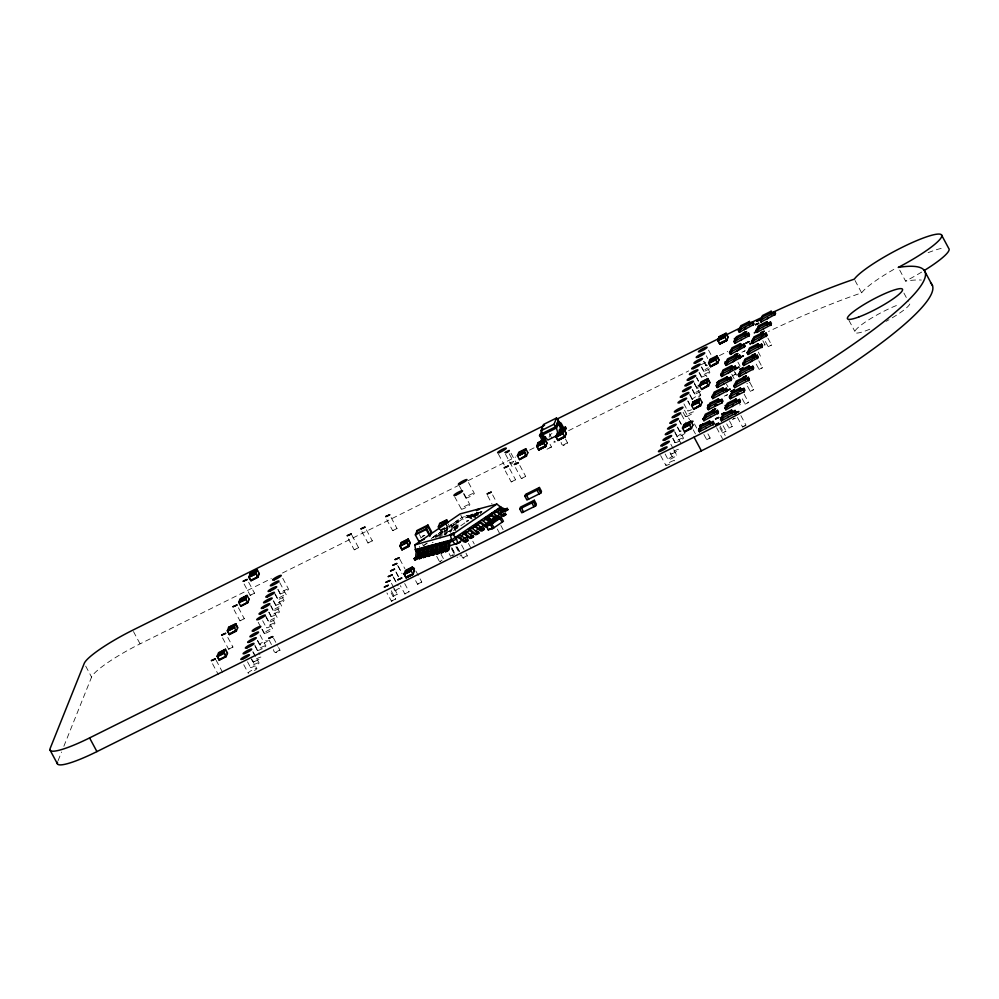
<?xml version="1.0" encoding="UTF-8"?>
<svg xmlns="http://www.w3.org/2000/svg" width="999" height="999" viewBox="0 0 999 999"><rect width="100%" height="100%" fill="white"/><g stroke="black" fill="none" stroke-linecap="round" stroke-linejoin="round"><path stroke-width="0.75" stroke-dasharray="5 3.75" d="M422.702 545.092L422.714 544.917A3.571 1.986 55.6 0 1 422.814 544.393M433.504 537.687L433.516 537.512A3.571 1.986 55.6 0 1 434.29 536.226L435.676 537.325M435.527 536.301L435.539 536.126A3.571 1.986 55.6 0 1 436.326 534.84L437.013 534.652L437.15 536.076A2.098 1.161 55.6 0 0 436.6 536.975M444.305 534.39L444.318 530.119A3.571 1.986 55.6 0 1 445.092 528.833L445.791 528.633L445.929 530.069A2.098 1.161 55.6 0 0 445.379 530.968L445.392 534.952M446.341 532.892L446.341 533.004A1.673 0.924 55.6 0 1 445.966 533.603L445.079 533.853M451.735 529.195L451.735 529.308A1.673 0.924 55.6 0 1 451.373 529.907L448.451 531.543L449.338 531.293A1.673 0.924 55.6 0 0 449.712 530.694L449.712 526.423A3.571 1.986 55.6 0 1 450.499 525.137L451.186 524.937L451.323 526.373A2.098 1.161 55.6 0 0 450.786 527.272L450.786 531.256A3.147 1.748 55.6 0 1 450.636 532.017M457.142 525.611L457.142 525.499A1.673 0.924 55.6 0 1 456.768 526.211L453.858 527.847L454.545 529.12L455.369 528.908A3.147 1.748 55.6 0 0 456.193 527.559L456.181 523.563A2.098 1.161 55.6 0 1 456.73 522.677L456.593 521.241L455.894 521.441A3.571 1.986 55.6 0 0 455.119 522.727L455.107 526.997A1.673 0.924 55.6 0 1 454.745 527.597L453.858 527.847M58.079 760.689L61.551 752.047M63.861 746.278L91.583 677.085A49.962 7.992 -28.2 0 1 140.085 643.868L271.303 578.583M424.875 535.252L420.467 538.161L420.005 537.3L424.063 535.289M440.397 530.744L447.315 527.297L448.563 524.175M549.063 437.225L550.187 434.44L554.083 432.492M250.187 595.329L254.52 593.181L250.187 595.329L243.581 583.004M239.972 620.841L244.293 618.693L239.972 620.841L234.103 609.889M228.609 649.188L232.942 647.04L228.609 649.188L222.003 636.875M354.22 549.812L358.554 547.652L354.22 549.812L348.351 538.861M367.957 542.969L372.29 540.821L367.957 542.969L361.351 530.656M275.712 652.422C286.538 645.104 273.089 658.778 273.514 648.314M392.682 530.669L397.015 528.521L392.682 530.669L386.813 519.717M456.068 531.256L453.871 527.147L458.191 524.999L454.857 527.534M395.242 590.684C404.945 583.828 394.518 595.741 393.781 587.949M392.982 596.353L397.302 594.193L393.156 596.49L390.035 590.871M391.333 601.136L395.666 598.988L391.508 601.273L386.925 592.931M404.757 593.893L409.078 591.745L404.932 594.03L400.349 585.676M511.213 481.905L515.546 479.757L511.213 481.905L505.344 470.954M417.445 584.178L421.778 582.017L417.632 584.315L414.51 578.696M440.497 561.738L439.61 561.8L441.995 560.164M521.353 478.571L525.686 476.411L521.353 478.571L515.484 467.619M551.498 446.978L546.74 449.35L551.498 446.978L549.3 442.882M563.324 445.204C574.15 437.874 560.701 451.548 561.113 441.096M463.111 558.054C472.814 551.198 462.387 563.111 461.65 555.307M732.217 375.924L735.676 374.2L732.929 375.886M762.836 340.734L765.034 344.842L764.023 345.654M768.106 346.715L771.578 344.992L768.256 346.815L764.435 339.872M759.028 369.393L762.487 367.669L759.165 369.505L755.356 362.55M750.224 391.358L753.683 389.635L750.361 391.471L746.553 384.515M706.655 439.71L710.127 437.987L706.805 439.822L703.721 434.228M745.117 404.12L748.576 402.397L745.117 404.12L740.709 395.904M722.577 432.929L726.036 431.206L722.714 433.029L719.642 427.447M728.92 428.059L732.379 426.336L729.07 428.171L726.723 423.951M744.118 426.536L742.569 426.948L745.316 425.274M434.041 536.376L436.063 534.989M439.448 532.667L441.471 531.281M444.842 528.971L446.865 527.584M450.249 525.274L452.272 523.888M455.644 521.578L457.667 520.192M431.231 538.598L462.325 517.307L481.53 512.175M435.901 536.888L436.925 536.188M440.297 533.878L442.32 532.492M445.691 530.182L447.727 528.796M451.098 526.485L453.121 525.099M456.493 522.789L458.529 521.391M423.426 545.704L427.247 543.081M436.188 536.962L463.012 518.593L477.135 514.535A2.098 1.711 75 0 1 478.221 514.323M466.858 517.569L467.532 517.107A2.098 1.711 75 0 1 468.993 517.007L473.164 518.931M444.056 534.927L446.091 533.541M449.463 531.231L451.486 529.845M471.241 516.396L471.928 515.934A2.098 1.711 75 0 1 473.376 515.834L477.547 517.757M450.149 532.13L451.173 531.431M454.545 529.12L457.392 527.522A3.147 1.748 55.6 0 0 458.216 526.173L458.204 522.177A2.098 1.161 55.6 0 1 458.753 521.291L458.616 519.855L457.929 520.042A3.571 1.986 55.6 0 0 457.142 521.328L457.205 526.86A3.147 1.748 55.6 0 1 456.381 528.209L455.556 528.434M455.719 528.733L457.742 527.347M478.509 512.986L479.37 512.412A3.571 2.922 75 0 1 480.819 512.112M475.636 515.222L476.311 514.76A2.098 1.711 75 0 1 477.01 514.51M453.583 530.669L464.897 522.914L460.077 513.936M480.856 512.075L480.157 512.549L480.844 513.836M450.999 555.906L452.984 554.695M459.915 556.056L460.789 555.456M749.25 382.505L749.949 382.03M735.476 418.169L732.329 419.555M745.017 426.036L745.704 425.562M456.918 526.011L453.871 527.147M466.508 521.878C472.952 518.394 462.849 521.953 465.459 522.34M452.547 555.806L453.658 555.194M739.56 404.97L740.446 404.483M733.353 418.743L734.24 418.256M282.467 573.026L458.366 485.514M468.131 480.644L515.596 457.03M529.557 450.087L535.139 447.302M568.643 430.644L688.698 370.904M701.261 364.647L706.842 361.875M719.405 355.619L727.784 351.461M440.347 529.87L447.265 526.423M440.571 530.294L447.49 526.848L445.654 523.426M433.141 542.395L432.255 542.632M764.322 344.88L765.034 344.842M747.527 383.366L746.815 383.416M466.795 515.696L468.444 515.247M471.191 514.522L472.839 514.073M475.574 513.349L477.222 512.899M479.97 512.175L481.618 511.725M467.17 517.12L468.806 516.683M471.553 515.946L473.201 515.509M475.949 514.772L477.584 514.335M458.291 521.828L457.742 521.977A2.098 1.161 55.6 0 0 457.192 522.877M452.884 525.524L452.335 525.674A2.098 1.161 55.6 0 0 451.798 526.573M447.49 529.233L446.94 529.37A2.098 1.161 55.6 0 0 446.391 530.269M442.082 532.929L441.533 533.079A2.098 1.161 55.6 0 0 440.996 533.966M436.688 536.625L436.138 536.775A2.098 1.161 55.6 0 0 435.839 536.938M426.898 543.331L426.348 543.481A2.098 1.161 55.6 0 0 425.811 544.155M454.046 554.233L454.757 554.045M457.043 557.317L457.754 557.13M478.908 513.074L478.721 512.999A3.571 2.922 75 0 0 476.623 513.136L475.774 513.723L476.461 515.009M477.26 513.511L477.072 513.436A3.571 2.922 75 0 0 474.987 513.586L474.125 514.16L474.812 515.447L475.487 514.985A2.098 1.711 75 0 1 476.948 514.885M478.683 516.171L474.338 514.173A3.571 2.922 75 0 0 472.24 514.31L471.378 514.897L472.065 516.171L472.739 515.709A2.098 1.711 75 0 1 474.2 515.609M475.649 515.971L472.689 514.61A3.571 2.922 75 0 0 470.591 514.76L469.73 515.334L470.429 516.62L471.103 516.158A2.098 1.711 75 0 1 472.564 516.058L476.723 517.969M474.3 517.345L469.942 515.347A3.571 2.922 75 0 0 467.844 515.484L466.995 516.071L467.682 517.345L468.356 516.883A2.098 1.711 75 0 1 469.817 516.783L472.589 518.069M472.34 519.143L468.169 517.22A2.098 1.711 75 0 0 466.708 517.332L466.034 517.794L465.347 516.508L466.208 515.934A3.571 2.922 75 0 1 468.294 515.784L472.777 517.832A1.673 1.361 75 0 0 473.276 517.907M899.724 270.142L905.581 281.106A237.325 37.95 -28.2 0 1 921.34 280.057M903.92 293.069L908.316 301.286M855.044 280.519L861.638 292.857A237.325 37.95 -28.2 0 0 768.556 331.456M848.963 320.417L854.844 331.368M767.906 338.149L771.578 344.992M758.291 352.073L760.489 356.181M758.815 360.826L762.487 367.669M750.012 382.792L753.683 389.635M737.924 362.137L740.122 366.246M735.252 372.515L736.713 375.262M734.203 371.466L735.676 374.2M744.168 394.18L748.576 402.397M731.792 374.238L734.727 379.72M708.541 350.112L711.475 355.582M726.51 384.215L727.984 386.95M740.896 415.646L746.028 425.224M706.268 355.781L707.742 358.516M737.437 417.37L742.569 426.948M704.008 361.451L709.877 372.402A4.92 0.787 -28.2 0 1 702.996 376.598A4.92 0.787 -28.2 0 1 703.771 374.662A4.92 0.787 -28.2 0 1 709.877 372.402M703.558 361.263L705.769 365.359M701.735 367.12L706.867 376.698M701.286 366.933L703.496 371.029M729.445 420.866L732.379 426.336M699.462 372.789L702.397 378.259M699.013 372.602L701.223 376.698M723.101 425.724L726.036 431.206M696.453 377.085L698.651 381.193M696.753 378.271L698.214 381.006M720.067 425.974L725.212 435.552M694.18 382.754L700.786 395.08M694.48 383.941L696.678 388.049M716.608 427.697L722.477 438.648M692.644 389.797L696.315 396.64M692.207 389.61L694.405 393.718M689.635 394.093L692.582 399.575M689.934 395.279L692.132 399.388M707.916 433.878L710.127 437.987M688.099 401.136L689.572 403.871M687.662 400.949L689.859 405.057M683.928 403.871L687.587 410.726M694.48 423.951L696.678 428.059M684.465 410.202L689.61 419.792M693.219 429.782L695.429 433.891M683.116 412.287L685.326 416.396M681.468 414.51L685.863 422.714M679.195 420.179L681.393 424.288M679.482 421.353L680.956 424.1M677.659 427.21L683.528 438.161A4.92 0.787 -28.2 0 1 676.648 442.357A4.92 0.787 -28.2 0 1 677.422 440.434A4.92 0.787 -28.2 0 1 683.528 438.161M677.21 427.023L679.42 431.131M674.65 431.518L681.256 443.831M674.937 432.692L677.147 436.8M673.114 438.549L675.312 442.657M672.664 438.361L674.874 442.47M670.841 444.218L673.039 448.326M673.776 449.7L676.71 455.182A4.92 0.787 -28.2 0 1 669.829 459.378A4.92 0.787 -28.2 0 1 670.604 457.442A4.92 0.787 -28.2 0 1 676.71 455.182M670.029 452.634L674.437 460.851M665.122 454.008L668.056 459.478M660.651 455.569L665.784 465.147M565.446 438.948L567.644 443.057M549.45 433.753L552.385 439.235M519.805 465.459L525.686 476.411M511.013 453.259L516.883 464.21M509.215 453.771L513.623 461.988A4.92 0.787 -28.2 0 0 507.517 464.248M505.519 454.258L512.125 466.57M509.665 468.806L515.546 479.757M498.364 453.971L504.233 464.922M492.632 494.88L496.303 501.723M487.562 495.654L491.97 503.871M500.886 525.511L503.084 529.62M497.29 529.033L499.488 533.141M468.506 482.554L474.375 493.506A4.92 0.787 -28.2 0 1 467.495 497.702A4.92 0.787 -28.2 0 1 468.269 495.766A4.92 0.787 -28.2 0 1 474.375 493.506M476.673 511.863L478.146 514.597M464.036 493.718L469.905 504.67A4.92 0.787 -28.2 0 1 463.024 508.866A4.92 0.787 -28.2 0 1 463.798 506.93A4.92 0.787 -28.2 0 1 469.905 504.67M459.115 485.489L462.787 492.332M463.524 493.706L465.721 497.814M454.645 496.653L461.251 508.966M472.764 541.233L474.238 543.968M468.431 543.394L470.641 547.489M455.881 526.461L456.568 527.734M461.563 544.942L465.234 551.785M465.971 553.159L467.445 555.894M445.254 523.451L447.315 527.297M457.242 547.102L460.914 553.946M456.78 546.815L461.188 555.032M455.906 546.728L459.577 553.571M451.723 547.602L454.657 553.084M451.998 548.701L454.195 552.809M451.573 548.876L455.244 555.719M449.138 553.596L450.599 556.331M441.009 554.17L443.943 559.64M436.675 556.318L439.61 561.8M419.355 534.527L420.816 537.262M391.133 517.569L397.015 528.521M415.909 571.066L421.778 582.017M399.787 559.203L404.92 568.781M398.251 566.233L401.91 573.076M397.652 565.459L402.06 573.676M404.682 583.528L409.078 591.745M395.979 571.903L398.913 577.385M396.116 572.502L398.326 576.598M393.706 577.572L398.102 585.789M393.119 576.798L397.515 585.014M366.408 529.87L372.29 540.821M391.433 583.241L393.631 587.35M394.368 588.723L397.302 594.193M391.258 590.771L395.666 598.988M351.948 535.339L358.554 547.652M282.742 578.309L288.611 589.26A4.92 0.787 -28.2 0 1 281.743 593.456A4.92 0.787 -28.2 0 1 282.517 591.52A4.92 0.787 -28.2 0 1 288.611 589.26M279.745 582.604L286.351 594.929A4.92 0.787 -28.2 0 1 279.47 599.125A4.92 0.787 -28.2 0 1 280.244 597.19A4.92 0.787 -28.2 0 1 286.351 594.929M278.197 589.647L284.078 600.599A4.92 0.787 -28.2 0 1 277.198 604.795A4.92 0.787 -28.2 0 1 277.972 602.859A4.92 0.787 -28.2 0 1 284.078 600.599M277.759 589.46L279.97 593.568M275.2 593.955L281.805 606.268A4.92 0.787 -28.2 0 1 274.925 610.464A4.92 0.787 -28.2 0 1 275.699 608.528A4.92 0.787 -28.2 0 1 281.805 606.268M274.75 593.756L277.697 599.238M273.664 600.986L279.533 611.937A4.92 0.787 -28.2 0 1 272.652 616.133A4.92 0.787 -28.2 0 1 273.426 614.198A4.92 0.787 -28.2 0 1 279.533 611.937M273.214 600.799L275.424 604.907M270.654 605.294L277.26 617.607A4.92 0.787 -28.2 0 1 270.379 621.803A4.92 0.787 -28.2 0 1 271.154 619.88A4.92 0.787 -28.2 0 1 277.26 617.607M270.941 606.468L273.152 610.576M269.118 612.325L274.987 623.276A4.92 0.787 -28.2 0 1 268.107 627.472A4.92 0.787 -28.2 0 1 268.881 625.549A4.92 0.787 -28.2 0 1 274.987 623.276M268.681 612.137L270.879 616.246M248.651 582.23L254.52 593.181M266.109 616.633L272.715 628.945A4.92 0.787 -28.2 0 1 265.834 633.141A4.92 0.787 -28.2 0 1 266.608 631.218A4.92 0.787 -28.2 0 1 272.715 628.945M265.672 616.445L268.606 621.915M273.439 637.949L277.834 646.166M278.571 647.539L280.045 650.274M262.662 620.741L266.333 627.584M269.106 640.109L272.777 646.952M262.3 629.333L265.971 636.188M258.192 622.302L261.126 627.784M261.863 629.145L264.061 633.254M260.027 635.002L265.896 645.953A4.92 0.787 -28.2 0 1 259.028 650.149A4.92 0.787 -28.2 0 1 259.802 648.226A4.92 0.787 -28.2 0 1 265.896 645.953M257.754 640.671L262.163 648.888M257.317 640.484L259.515 644.592M238.424 607.742L244.293 618.693M254.757 644.979L259.89 654.557M255.045 646.153L257.255 650.262M253.222 652.022L259.091 662.974A4.92 0.787 -28.2 0 1 252.21 667.17A4.92 0.787 -28.2 0 1 252.984 665.234A4.92 0.787 -28.2 0 1 259.091 662.974M252.772 651.823L254.245 654.57M251.673 659.053L256.818 668.643M251.236 658.865L252.71 661.6M247.502 661.8L250.437 667.27M243.756 664.735L248.164 672.939M227.797 637.462L232.942 647.04M216.109 660.227L222.715 672.552M212.525 663.761L218.394 674.712M133.479 631.555L140.085 643.868M85.702 666.133L91.583 677.085M451.798 530.569L451.735 525.037A3.571 1.986 55.6 0 1 452.522 523.751L453.209 523.551L453.359 524.987A2.098 1.161 55.6 0 0 452.809 525.886L452.809 529.87A3.147 1.748 55.6 0 1 452.597 530.756M446.403 534.265L446.341 528.733A3.571 1.986 55.6 0 1 447.127 527.447L447.814 527.247L447.952 528.683A2.098 1.161 55.6 0 0 447.402 529.582L447.415 533.566A3.147 1.748 55.6 0 1 447.202 534.453M442.008 535.939L442.008 533.279A2.098 1.161 55.6 0 1 442.557 532.38L442.407 530.944L441.72 531.143A3.571 1.986 55.6 0 0 440.934 532.43L440.934 536.588M439.985 538.648L439.985 534.665A2.098 1.161 55.6 0 1 440.522 533.766L440.384 532.342L439.697 532.529A3.571 1.986 55.6 0 0 438.911 533.816L438.911 536.65M921.677 272.078A50.075 8.004 -28.2 0 1 905.606 281.094M861.65 292.844A50.075 8.004 -28.2 0 1 894.767 268.856M928.108 252.672A50.075 8.004 -28.2 0 1 943.793 247.927M909.789 304.021A31.231 4.995 -28.2 0 1 886.013 321.366M869.767 329.233A31.231 4.995 -28.2 0 1 858.753 326.973A31.231 4.995 -28.2 0 1 898.513 304.72M268.169 640.284A4.92 0.787 -28.2 0 1 262.65 643.918A4.92 0.787 -28.2 0 1 259.94 644.08A4.92 0.787 -28.2 0 1 266.396 640.396M248.514 673.214A4.92 0.787 -28.2 0 1 251.436 670.479A4.92 0.787 -28.2 0 1 256.83 668.481A4.92 0.787 -28.2 0 1 252.048 671.902M669.667 464.11A4.92 0.787 -28.2 0 1 665.933 464.922A4.92 0.787 -28.2 0 1 672.015 461.213A4.92 0.787 -28.2 0 1 673.638 461.688M684.989 433.341A4.92 0.787 -28.2 0 1 677.497 437.075A4.92 0.787 -28.2 0 1 681.917 433.529M681.193 431.019A4.92 0.787 -28.2 0 1 680.219 430.282M691.47 409.69A4.92 0.787 -28.2 0 1 687.624 410.939A4.92 0.787 -28.2 0 1 690.147 408.678M692.494 399.65A4.92 0.787 -28.2 0 1 694.68 397.34A4.92 0.787 -28.2 0 1 700.436 394.805A4.92 0.787 -28.2 0 1 698.239 397.115M700.511 391.446A4.92 0.787 -28.2 0 1 694.442 393.931A4.92 0.787 -28.2 0 1 699.175 390.447M698.451 387.937A4.92 0.787 -28.2 0 1 697.477 387.2M707.542 365.259A4.92 0.787 -28.2 0 1 706.568 364.523M709.59 368.768A4.92 0.787 -28.2 0 1 703.521 371.253A4.92 0.787 -28.2 0 1 708.266 367.769M555.631 441.858A4.92 0.787 -28.2 0 1 554.657 441.121M512.812 462.837A4.92 0.787 -28.2 0 1 511.063 464.036M423.776 545.754A2.098 1.161 55.6 0 1 424.325 544.867M419.355 547.04A3.571 1.986 55.6 0 1 419.568 546.403M481.019 511.975A3.571 2.922 75 0 1 482.03 511.663M432.292 537.662L436.213 535.926L432.292 537.662M741.907 352.197L745.042 350.811L741.907 352.197M724.3 396.141L727.447 394.755L724.3 396.141M672.102 453.708A4.92 0.787 -28.2 0 0 678.983 449.513A4.92 0.787 -28.2 0 0 672.876 451.773A4.92 0.787 -28.2 0 0 672.102 453.708M254.483 661.5A4.92 0.787 -28.2 0 0 261.363 657.305A4.92 0.787 -28.2 0 0 255.257 659.565A4.92 0.787 -28.2 0 0 254.483 661.5M687.1 416.283A4.92 0.787 -28.2 0 0 693.98 412.088A4.92 0.787 -28.2 0 0 687.874 414.348A4.92 0.787 -28.2 0 0 687.1 416.283"/><path stroke-width="1.5" d="M431.019 552.085L431.231 549.55M444.08 549.837L444.293 547.302M217.108 656.256L218.544 652.684L225.462 649.238L227.535 653.084L226.099 656.655L219.181 660.102L217.108 656.256L224.038 652.809L225.462 649.238M227.335 630.744L228.759 627.172L235.689 623.726L237.75 627.572L236.326 631.143L229.395 634.59L227.335 630.744L234.253 627.297L235.689 623.726M238.686 602.397L240.122 598.826L247.04 595.379L249.113 599.225L247.677 602.797L240.759 606.243L238.686 602.397L245.617 598.95L247.04 595.379M248.913 576.873L250.337 573.301L257.267 569.867L259.328 573.713L257.904 577.285L250.974 580.731L248.913 576.873C268.481 570.079 242.745 573.488 250.786 580.194L258.079 576.835L250.974 580.731M219.181 660.102L226.273 656.218L218.993 659.565L217.52 656.231L223.052 653.483M218.731 653.221L225.287 649.687L219.98 652.871M227.61 631.056C232.779 625.511 240.409 625.711 227.61 631.056L229.208 634.053L236.263 630.269L230.956 633.453M240.309 599.363L246.865 595.829L241.558 599M229.208 634.053L229.395 634.59M240.759 606.243L246.466 603.046M257.267 569.867L255.831 573.438L257.904 577.285M217.382 656.568C228.621 651.798 224.55 650.774 217.52 656.231M235.876 624.263L228.584 627.622L235.876 624.263L237.575 628.021M249.188 577.197L256.243 573.414M257.455 570.404L250.162 573.751M227.26 652.772L227.347 653.533M248.838 598.913L248.926 599.675M259.053 573.401L259.153 574.163M399.862 546.028L401.298 542.457L408.216 539.01L410.277 542.869L408.853 546.441L401.923 549.887L399.862 546.028L406.78 542.582L408.216 539.01M401.923 549.887L409.028 545.991L406.968 542.145L400.037 545.591L402.11 549.438M424.438 539.035L419.031 541.733L415.359 534.89L417.145 530.419L427.959 525.037L431.63 531.88L430.207 535.452M404.046 574.025L405.469 570.454L412.4 567.007L414.46 570.866L413.024 574.437L406.106 577.884L404.046 574.025L410.964 570.579L412.4 567.007M404.32 574.338C409.49 568.806 417.12 568.993 404.32 574.338L405.919 577.335L413.211 573.988L406.106 577.884M405.656 570.991L412.212 567.457L406.905 570.641M419.031 541.733L419.393 540.834M415.359 534.89L426.173 529.507L427.959 525.037M412.45 567.882L414.285 571.303M439.71 529.458L438.324 526.898L439.76 523.326L446.678 519.88L448.064 522.44M446.678 519.88L445.254 523.451L438.324 526.898M517.42 455.769L518.843 452.197L525.774 448.751L527.834 452.597L526.411 456.168L519.48 459.615L517.42 455.769L524.338 452.322L525.774 448.751M518.893 453.071L525.824 449.625M519.48 459.615L526.348 455.294L519.655 459.165M524.612 452.634C519.892 452.535 511.413 459.927 524.612 452.634L526.223 455.631M527.559 452.285L527.659 453.047M557.03 435.489L547.952 440.01L542.594 434.902L540.983 430.744L543.493 424.488L556.518 418.007L559.04 421.541L560.564 429.27L558.891 433.454M536.65 446.191L538.086 442.619L545.004 439.173L547.077 443.032L545.641 446.603L538.723 450.049L536.65 446.191L543.581 442.744L545.004 439.173M538.723 450.049L545.816 446.153L538.536 449.5L537.062 446.178L542.607 443.419M558.778 423.901L556.443 428.022L542.594 434.902L542.182 432.954L541.908 433.616L555.756 426.735L558.354 420.254M540.859 441.733L542.807 439.722M536.925 446.516C548.164 441.733 544.093 440.721 537.062 446.178M519.742 508.928L520.454 507.142L534.303 500.262L536.363 504.108L535.651 505.894L521.803 512.787L519.742 508.928L533.591 502.047L534.303 500.262M524.85 496.178L525.574 494.393L539.41 487.5L541.483 491.358L540.759 493.144L526.923 500.024L524.85 496.178L538.698 489.285L539.41 487.5M540.983 430.744L554.008 424.263L556.518 418.007M555.881 436.625L557.317 433.054L564.235 429.607L566.296 433.466L564.872 437.038L557.942 440.472L555.881 436.625L562.812 433.179L564.235 429.607M556.156 436.938C561.338 431.406 568.955 431.593 556.156 436.938L557.767 439.935L565.047 436.588L557.942 440.472M557.504 433.591L566.121 428.384L565.434 427.097L563.598 427.772L561.238 423.414A2.46 2.385 21.8 0 0 558.391 422.49L557.23 423.052L557.917 424.338M557.767 439.935L564.822 436.163M564.248 430.032A1.723 1.673 21.8 0 1 561.925 429.283L559.502 424.925L557.554 425.224L556.868 423.938L558.029 423.389A2.46 2.385 21.8 0 1 560.876 424.3L563.311 428.733L565.434 427.097M558.753 433.241L564.423 430.144L566.121 433.903M682.492 428.109L683.915 424.538L690.833 421.091L692.906 424.937L691.47 428.509L684.552 431.955L682.492 428.109L689.822 424.65L682.667 427.659L682.754 428.421L689.822 424.65M691.57 405.432L693.006 401.86L699.924 398.414L701.985 402.26L700.561 405.831L693.631 409.278L691.57 405.432L698.501 401.985L699.924 398.414M699.525 385.589L700.948 382.018L707.879 378.571L709.939 382.417L708.516 385.989L701.585 389.435L699.525 385.589L706.443 382.142L707.879 378.571M708.603 362.912L710.039 359.34L716.957 355.894L719.03 359.74L717.594 363.311L710.676 366.758L708.603 362.912L715.534 359.465L716.957 355.894M717.694 340.222L719.13 336.651L726.048 333.216L728.109 337.063L726.685 340.634L719.755 344.081L717.694 340.222L724.612 336.788L726.048 333.216M693.056 402.734L699.974 399.288L692.819 402.31L698.726 399.637M699.924 385.564C723.413 374.425 684.215 391.945 704.083 383.504M709.765 382.867L707.692 379.021L701.136 382.555M712.237 365.622L717.769 362.862L710.489 366.221L708.878 363.224L711.788 361.513M710.089 360.214L717.007 356.768L710.227 359.877M717.969 340.547C723.151 335.002 730.769 335.189 717.969 340.547L719.58 343.544L726.86 340.184L719.755 344.081M710.489 366.221L710.676 366.758M684.552 431.955L691.42 427.634L684.727 431.506M693.631 409.278L700.511 404.957L693.818 408.828M701.585 389.435L708.453 385.114L701.76 388.986M690.833 421.091L689.41 424.662L691.47 428.509M717.007 356.768L718.843 360.189M720.566 336.838L726.236 333.753L727.934 337.512M692.632 424.625L692.732 425.387M701.71 401.948L701.81 402.709M713.561 424.213L712.799 424.463L714.01 423.101L713.099 421.391C711.338 423.414 712.349 421.89 713.561 424.213L699.45 431.768L698.538 430.057C700.436 428.259 698.638 428.334 699.899 430.656M698.975 428.946L699.25 428.271M717.994 413.161L717.22 413.411L718.443 412.038L717.519 410.327C715.759 412.337 716.783 410.864 717.994 413.161L703.883 420.716L702.959 419.006C704.108 417.47 704.045 418.044 703.683 417.22L706.281 415.934M707.392 407.954C708.391 404.907 710.451 408.516 708.316 409.665L707.392 407.954L721.503 400.387L722.152 402.772L708.316 409.665M707.841 406.83L708.104 406.168M726.86 391.046L726.086 391.296L727.297 389.935L726.385 388.224C724.562 390.272 725.624 388.723 726.86 391.046L712.737 398.601L711.825 396.89C713.011 395.317 712.949 395.941 712.537 395.104L715.134 393.818M730.818 379.92L731.73 378.871L730.818 377.16C729.033 379.17 730.082 377.697 731.28 379.995L717.17 387.55L716.258 385.839C717.444 384.253 717.382 384.89 716.97 384.053M735.714 368.931L734.939 369.18L736.163 367.819L735.239 366.109C733.453 368.107 734.477 366.67 735.714 368.931L721.603 376.498L720.679 374.787C721.84 373.226 721.802 373.826 721.403 373.002M740.147 357.879L739.372 358.129L740.584 356.768L739.672 355.057C737.911 357.08 738.923 355.557 740.147 357.879L726.023 365.434L725.112 363.723C726.273 362.175 726.186 362.787 725.823 361.938M744.567 346.828L743.805 347.078L745.017 345.704L744.105 343.993C742.319 346.016 743.331 344.555 744.567 346.828L730.456 354.383L729.545 352.672C731.505 350.562 729.432 351.461 731.131 353.159M729.982 351.548L730.257 350.886M749 335.764L748.226 336.014L749.45 334.653L748.526 332.942C746.765 334.94 747.789 333.479 749 335.764L734.889 343.331L733.965 341.608C735.114 340.06 735.014 340.709 734.69 339.822L737.287 338.536M752.709 324.85L753.883 323.589L752.959 321.878C751.148 323.938 752.197 322.39 753.433 324.712L739.322 332.267L738.398 330.557C739.597 328.971 739.522 329.608 739.11 328.771M701.136 428.771L700.212 427.06L700.923 425.274L709.577 420.966L710.501 422.677L709.789 424.463L708.865 422.752L709.577 420.966M705.556 417.719L704.645 416.009L705.356 414.223L714.01 409.915L714.934 411.625L714.21 413.411L713.298 411.7L714.01 409.915M709.989 406.655L709.078 404.945L709.789 403.159L718.443 398.851L719.355 400.562L718.643 402.347L717.719 400.636L718.443 398.851M714.422 395.604L713.498 393.893L714.223 392.108L722.864 387.799L723.788 389.51L723.076 391.296L722.152 389.585L722.864 387.799M718.843 384.54L717.931 382.829L718.643 381.044L727.297 376.748L728.221 378.459L727.497 380.244L726.585 378.534L727.297 376.748M723.276 373.489L722.364 371.778L723.076 369.992L731.73 365.684L732.642 367.395L731.93 369.18L731.018 367.47L731.73 365.684M727.709 362.437L726.785 360.726L727.509 358.941L736.163 354.633L737.075 356.343L736.363 358.129L735.439 356.418L736.163 354.633M732.142 351.373L731.218 349.662L731.93 347.877L740.584 343.581L741.508 345.292L740.796 347.078L739.872 345.367L740.584 343.581M736.563 340.322L735.651 338.611L736.363 336.825L745.017 332.517L745.941 334.228L745.217 336.014L744.305 334.303L745.017 332.517M740.996 329.27L740.072 327.56L740.796 325.774L749.45 321.466L750.361 323.177L749.65 324.962L748.726 323.251L749.45 321.466M699.45 431.768L698.801 429.395M703.883 420.716L704.145 420.042M708.753 408.541L709.028 407.879M712.737 398.601C713.885 397.053 713.786 397.702 713.461 396.815M717.17 387.55L718.381 386.188L717.619 386.438M721.603 376.498L722.826 375.174M726.023 365.434L727.247 364.111M730.456 354.383L731.63 353.134M734.889 343.331L735.951 342.17M739.322 332.267L740.384 331.119M744.505 329.682L745.229 327.897M705.943 428.546L706.231 427.822M710.376 417.482L710.664 416.758M714.797 406.431L715.097 405.706M719.23 395.379L719.517 394.655M723.663 384.315L723.95 383.591M728.084 373.264L730.681 371.128M732.517 362.212L735.102 360.077M736.95 351.149L739.535 349.013M741.383 340.097L741.67 339.373M745.803 329.046L746.103 328.309M717.257 404.632L715.222 405.369M698.538 430.057L712.649 422.502M702.959 419.006L717.082 411.451M721.503 400.387L720.741 400.636L721.952 399.275L722.876 400.986L721.653 402.347L722.427 402.098M711.825 396.89L725.936 389.335M716.258 385.839L730.369 378.284M720.679 374.787L734.789 367.22M725.112 363.723L739.223 356.168M729.545 352.672L743.656 345.117M733.965 341.608L748.089 334.053M738.398 330.557L752.509 323.002M735.551 413.274L734.777 413.524L735.988 412.162L735.077 410.452C733.291 412.45 734.315 411.014 735.551 413.274L721.428 420.841L720.516 419.13C722.414 417.332 720.616 417.395 721.877 419.717M720.966 418.007L721.228 417.345M739.972 402.222L739.21 402.472L740.421 401.111L739.51 399.4C737.761 401.373 738.761 399.95 739.972 402.222L725.861 409.777L724.949 408.067C726.086 406.543 726.023 407.117 725.661 406.281L728.259 404.995M729.37 397.015C730.456 393.943 732.404 397.565 730.294 398.726L729.37 397.015L743.493 389.46L744.143 391.833L730.294 398.726M729.819 395.891L730.094 395.229M748.838 380.107L748.064 380.357L749.287 378.996L748.363 377.285C746.603 379.283 747.627 377.822 748.838 380.107L734.715 387.674L733.803 385.951C734.952 384.403 734.839 385.052 734.515 384.165L737.112 382.879M752.809 368.981L753.708 367.932L752.796 366.221C750.973 368.281 752.035 366.733 753.258 369.056L739.148 376.611L738.236 374.9C739.422 373.314 739.36 373.951 738.948 373.114M757.692 357.992L756.917 358.254L758.141 356.88L757.217 355.169C755.444 357.167 756.493 355.706 757.692 357.992L743.581 365.559L742.657 363.848C743.805 362.312 743.743 362.887 743.381 362.063M762.125 346.94L761.35 347.19L762.574 345.829L761.65 344.118C759.889 346.141 760.901 344.618 762.125 346.94L748.014 354.495L747.09 352.784C748.251 351.236 748.176 351.848 747.801 350.999M766.558 335.889L765.783 336.139L766.995 334.765L766.083 333.054C764.347 335.04 765.334 333.616 766.558 335.889L752.434 343.444L751.523 341.733C753.546 339.223 751.285 341.208 753.308 342.145M751.972 340.622L752.235 339.947M770.978 324.825L770.217 325.075L771.428 323.713L770.516 322.003C768.731 324.013 769.742 322.565 770.978 324.825L756.867 332.392L755.956 330.681C757.105 329.133 756.992 329.77 756.668 328.896L759.265 327.597M774.662 314.41L775.574 313.361L774.662 311.651C772.889 313.674 773.913 312.163 775.124 314.485L761.013 322.04L760.102 320.329C761.25 318.781 761.176 319.38 760.813 318.544M723.114 417.832L722.19 416.121L722.914 414.335L731.568 410.027L732.479 411.738L731.768 413.524L730.843 411.813L731.568 410.027M727.534 406.78L726.623 405.07L727.334 403.284L735.988 398.976L736.912 400.686L736.188 402.472L735.276 400.761L735.988 398.976M731.967 395.716L731.056 394.006L731.768 392.22L740.421 387.924L741.333 389.635L740.621 391.421L739.71 389.71L740.421 387.924M736.4 384.665L735.476 382.954L736.201 381.168L744.854 376.86L745.766 378.571L745.054 380.357L744.13 378.646L744.854 376.86M740.833 373.614L739.909 371.903L740.621 370.117L749.275 365.809L750.199 367.52L749.487 369.305L748.563 367.595L749.275 365.809M745.254 362.55L744.342 360.839L745.054 359.053L753.708 354.745L754.632 356.468L753.908 358.254L752.996 356.531L753.708 354.745M749.687 351.498L748.775 349.787L749.487 348.002L758.141 343.693L759.053 345.404L758.341 347.19L757.417 345.479L758.141 343.693M754.12 340.447L753.196 338.736L753.92 336.95L762.562 332.642L763.486 334.353L762.774 336.139L761.85 334.428L762.562 332.642M758.541 329.383L757.629 327.672L758.341 325.886L766.995 321.578L767.919 323.289L767.195 325.075L766.283 323.364L766.995 321.578M762.687 319.043L761.775 317.32L762.487 315.534L771.141 311.238L772.065 312.949L771.34 314.735L770.429 313.024L771.141 311.238M721.428 420.841L721.927 420.042M725.861 409.777L726.136 409.115M730.744 397.614L731.006 396.94M734.715 387.674L734.065 385.289M739.148 376.611C740.346 375.025 740.271 375.661 739.859 374.825M743.581 365.559L744.792 364.185L744.03 364.435M748.014 354.495L749.225 353.134M752.434 343.444L753.608 342.195M756.867 332.392L758.041 331.144M761.013 322.04L761.725 321.129M727.921 417.607L728.209 416.883M732.354 406.556L732.642 405.831M732.779 405.494L733.066 404.77M736.775 395.492L737.075 394.767M745.641 373.389L745.928 372.652M750.074 362.325L752.659 360.189M758.928 340.209L761.513 338.074M763.361 329.158L763.648 328.434M767.507 318.806L767.794 318.082M739.235 393.693L737.2 394.43M720.516 419.13L734.627 411.563M724.949 408.067L739.06 400.512M743.493 389.46L742.719 389.71L743.93 388.336L744.854 390.047L743.631 391.421L744.405 391.171M733.803 385.951L747.914 378.396M738.236 374.9L752.347 367.345M742.657 363.848L756.78 356.281M747.09 352.784L761.201 345.229M751.523 341.733L765.634 334.178M755.956 330.681L770.067 323.114M760.102 320.329L774.213 312.774M541.982 434.103L544.13 439.123A1.723 1.673 21.8 0 1 544.33 439.972M739.485 329.907L740.309 329.42M730.544 351.91L731.068 351.66M730.868 351.935L731.293 351.698M726.66 362.887L727.022 362.6M722.452 373.576L721.902 374.088M761.962 319.131L761.613 319.318M721.728 374.101L722.115 374.001M717.407 384.927L718.119 384.64M748.313 352.098L748.838 351.823M709.278 406.88L708.428 407.217M730.556 380.119L731.28 379.995M743.706 363.161L744.093 363.062M703.958 418.244L704.794 417.782M704.283 418.269L704.794 417.982M699.537 429.295L700.299 428.846M739.934 373.851L739.322 374.15M734.802 385.214L735.689 384.877M730.419 396.328L731.256 395.941M721.877 418.094L722.377 417.907M479.87 508.766L476.348 510.064M492.557 519.03L496.078 517.719M757.692 331.144L754.233 332.867L756.992 331.193M731.992 367.382L731.605 367.083M740.908 389.048L739.685 389.123M454.408 533.953L451.198 535.039M752.597 340.884L753.346 340.709M748.863 351.573L748.388 351.91M708.778 407.08L709.302 406.818M752.647 369.093L753.258 369.056M726.161 407.38L726.81 406.855M740.147 329.595L739.435 329.82M726.985 362.587L726.635 362.724M717.956 384.79L717.394 385.177M713.511 395.704L712.999 396.116M559.028 430.382L560.127 429.22M428.571 551.51L419.655 553.896L415.759 550.961L414.835 544.905L460.077 513.936L496.84 504.108L500.736 507.042L501.648 513.099M418.082 548.863L417.232 549.462A3.571 2.922 75 0 0 416.158 551.485L415.684 556.918A1.673 1.361 75 0 1 415.184 557.867L414.086 558.628L414.772 559.902L417.432 558.778A3.147 2.572 75 0 0 418.569 556.655L418.993 551.585A2.098 1.711 75 0 1 419.742 550.174L420.417 549.712L419.73 548.426L418.881 549.013A3.571 2.922 75 0 0 417.794 551.048L417.332 556.48A1.673 1.361 75 0 1 416.833 557.43L414.086 558.628M418.918 550.387L419.592 549.925M426.86 546.515L426.011 547.115A3.571 2.922 75 0 0 424.937 549.138L424.463 554.57A1.673 1.361 75 0 1 423.963 555.519L422.864 556.281L423.551 557.567L426.211 556.431A3.147 2.572 75 0 0 427.347 554.308L427.772 549.238A2.098 1.711 75 0 1 428.521 547.827L429.195 547.365L428.509 546.078L427.659 546.678A3.571 2.922 75 0 0 426.573 548.701L426.111 554.133A1.673 1.361 75 0 1 425.611 555.082L422.864 556.281M423.314 549.225L452.247 541.208L456.531 539.073L452.947 534.165L414.835 544.905M420.192 552.947A3.147 1.748 55.6 0 1 419.58 553.409L417.744 554.32L418.569 554.095A3.147 1.748 55.6 0 0 419.393 552.922M426.873 548.264L427.56 547.802M431.256 545.342L430.407 545.941A3.571 2.922 75 0 0 429.32 547.964L428.858 553.396A1.673 1.361 75 0 1 428.346 554.345L427.26 555.107L427.947 556.393L430.606 555.257A3.147 2.572 75 0 0 431.73 553.134L432.155 548.064A2.098 1.711 75 0 1 432.917 546.653L433.591 546.191L432.904 544.905L432.055 545.504A3.571 2.922 75 0 0 430.969 547.527L430.519 552.822A1.673 1.361 75 0 1 429.995 553.908L427.26 555.107M432.092 546.878L432.767 546.416M414.772 559.902L415.784 559.215A3.147 2.572 75 0 0 416.084 558.965M418.481 557.454L421.116 556.331A1.673 1.361 75 0 0 421.728 555.307L422.19 549.875A3.571 2.922 75 0 1 423.276 547.852L424.125 547.252L424.812 548.538L424.138 549A2.098 1.711 75 0 0 423.376 550.412L422.952 555.481A3.147 2.572 75 0 1 421.828 557.604L419.168 558.728L418.481 557.454L419.568 556.693A1.673 1.361 75 0 0 420.079 555.744L420.542 550.312A3.571 2.922 75 0 1 421.628 548.289L422.477 547.689L423.164 548.975M415.596 559.69L416.608 558.99M452.947 534.165L496.84 504.108M437.15 545.242L436.476 545.704A2.098 1.711 75 0 0 436.026 546.178M419.168 558.728L420.179 558.041M419.992 558.516L421.004 557.817M440.871 544.53L441.546 544.068M423.551 557.567L424.563 556.868M424.375 557.342L425.387 556.643A3.147 2.572 75 0 0 426.461 554.957M448.813 540.659L447.964 541.246A3.571 2.922 75 0 0 446.878 543.281L446.416 548.713A1.673 1.361 75 0 1 445.904 549.662L444.817 550.412L445.504 551.698L448.164 550.561A3.147 2.572 75 0 0 449.288 548.439L449.712 543.381A2.098 1.711 75 0 1 450.474 541.957L451.148 541.495L450.462 540.222L449.612 540.809A3.571 2.922 75 0 0 448.526 542.832L448.064 548.264A1.673 1.361 75 0 1 447.552 549.213L444.817 550.412M445.254 543.356L445.929 542.894M427.947 556.393L428.958 555.694M431.643 553.933L434.39 552.734A1.673 1.361 75 0 0 434.89 551.785L435.352 546.353A3.571 2.922 75 0 1 436.438 544.33L437.287 543.731L437.974 545.017L437.3 545.479A2.098 1.711 75 0 0 436.551 546.89L436.126 551.96A3.147 2.572 75 0 1 434.99 554.083L432.33 555.219L431.643 553.933L432.742 553.171A1.673 1.361 75 0 0 433.241 552.222L433.716 546.79A3.571 2.922 75 0 1 434.79 544.767L435.639 544.18L436.338 545.454M428.771 556.168L429.782 555.469A3.147 2.572 75 0 0 430.794 553.995M448.826 542.407L449.5 541.945M500.736 507.042L451.56 539.922L415.072 549.675M432.33 555.219L433.341 554.52A3.147 2.572 75 0 0 433.903 553.983M436.039 552.759L438.773 551.56A1.673 1.361 75 0 0 439.285 550.611L439.747 545.179A3.571 2.922 75 0 1 440.834 543.156L441.683 542.557L442.37 543.843L441.695 544.305A2.098 1.711 75 0 0 440.934 545.729L440.509 550.786A3.147 2.572 75 0 1 439.385 552.909L436.725 554.045L436.039 552.759L437.125 551.997A1.673 1.361 75 0 0 437.637 551.048L438.099 545.629A3.571 2.922 75 0 1 439.185 543.593L440.035 543.006L440.721 544.28M433.154 554.994L434.165 554.295A3.147 2.572 75 0 0 434.602 553.908M461.663 535.564L470.242 529.92M471.915 528.533L480.494 522.664M483.466 520.629L491.845 515.122M493.731 513.598L496.291 511.85M498.863 510.089L501.423 508.329M413.161 569.355L414.435 568.331L412.5 568.856M436.725 554.045L437.737 553.346A3.147 2.572 75 0 0 438.174 552.959M440.422 551.585L443.169 550.387A1.673 1.361 75 0 0 443.668 549.438L444.13 544.005A3.571 2.922 75 0 1 445.217 541.982L446.066 541.383L446.753 542.669L446.078 543.131A2.098 1.711 75 0 0 445.329 544.555L444.905 549.612A3.147 2.572 75 0 1 443.768 551.735L441.108 552.872L440.422 551.585L441.521 550.824A1.673 1.361 75 0 0 442.02 549.875L442.495 544.455A3.571 2.922 75 0 1 443.568 542.42L444.418 541.833L445.104 543.106M437.55 553.821L438.561 553.134A3.147 2.572 75 0 0 438.861 552.884M441.108 552.872L442.12 552.172A3.147 2.572 75 0 0 442.42 551.935M500.861 511.95L502.697 511.038L501.685 511.738A3.147 2.572 75 0 1 500.998 512.05M500.536 508.578L504.707 510.489A3.147 2.572 75 0 0 506.893 510.339L507.904 509.652L507.217 508.366L504.483 509.552A1.673 1.361 75 0 1 503.996 509.69M441.933 552.647L442.944 551.96M507.217 508.366L506.118 509.115A1.673 1.361 75 0 1 505.144 509.178L500.674 507.13A3.571 2.922 75 0 0 499.375 506.993M445.504 551.698L446.516 550.998M449.375 545.953L457.767 543.144L467.794 536.276M470.304 534.565L472.814 532.842M475.324 531.131L500.399 513.961M446.328 551.473L447.34 550.786A3.147 2.572 75 0 0 448.439 548.876M486.176 525.998L497.027 518.556L501.361 517.432L503.434 521.278L492.632 528.671L488.236 529.845L486.176 525.998L490.559 524.825L501.361 517.432M465.434 540.534L467.457 539.148L468.144 540.434L465.297 542.032A3.147 1.748 55.6 0 1 463.411 541.408L459.677 538.424A2.098 1.161 55.6 0 0 458.429 537.999L457.192 536.863L457.892 536.688A3.571 1.986 55.6 0 1 459.677 537.287L463.698 540.484A1.673 0.924 55.6 0 0 464.535 540.771L465.434 540.534L466.121 541.82M470.829 536.838L472.852 535.452L473.538 536.738L470.691 538.336A3.147 1.748 55.6 0 1 468.818 537.712L465.084 534.727A2.098 1.161 55.6 0 0 463.823 534.303L462.587 533.166L463.286 532.991A3.571 1.986 55.6 0 1 465.084 533.591L469.093 536.788A1.673 0.924 55.6 0 0 469.93 537.075L470.829 536.838L471.516 538.124M476.236 533.141L478.259 531.755L478.946 533.029L476.098 534.64A3.147 1.748 55.6 0 1 474.213 534.015L470.479 531.018A2.098 1.161 55.6 0 0 469.23 530.606L467.994 529.47L468.693 529.295A3.571 1.986 55.6 0 1 470.479 529.895L474.5 533.091A1.673 0.924 55.6 0 0 475.337 533.366L476.236 533.141L476.923 534.415M481.63 529.445L483.653 528.046L484.34 529.333L481.493 530.944A3.147 1.748 55.6 0 1 479.62 530.319L475.886 527.322A2.098 1.161 55.6 0 0 474.625 526.91L473.389 525.774L474.088 525.599A3.571 1.986 55.6 0 1 475.886 526.186L479.895 529.395A1.673 0.924 55.6 0 0 480.744 529.67L481.63 529.445L482.317 530.719M491.083 523.351A3.147 1.748 55.6 0 1 490.422 522.927L486.688 519.93A2.098 1.161 55.6 0 0 485.427 519.517L484.752 518.219A3.571 1.986 55.6 0 1 486.688 518.793L490.696 522.002A1.673 0.924 55.6 0 0 491.545 522.277L494.455 520.654L493.568 520.891A1.673 0.924 55.6 0 1 492.719 520.604L488.711 517.407A3.571 1.986 55.6 0 0 486.913 516.808L486.226 516.982L486.913 518.269M497.839 518.344L499.862 516.958L500.549 518.244M503.234 514.647L505.257 513.261L505.944 514.547L503.096 516.146A3.147 1.748 55.6 0 1 501.223 515.521L497.49 512.537A2.098 1.161 55.6 0 0 496.228 512.112L494.992 510.976L495.691 510.801A3.571 1.986 55.6 0 1 497.49 511.401L501.498 514.597A1.673 0.924 55.6 0 0 502.347 514.885L503.234 514.647L503.921 515.934M728.009 360.851L724.874 362.237L727.622 360.552M488.236 529.845L489.585 528.921M738.099 390.085L738.785 389.61M735.152 340.834L735.339 340.584M501.835 510.214L501.735 510.289A1.673 1.361 75 0 1 500.961 510.414M541.62 432.517L541.396 432.642A2.46 2.385 21.8 0 0 540.521 435.414L540.634 435.664M542.332 441.009L540.159 436.313A2.46 2.385 21.8 0 1 541.033 433.541L542.182 432.954M542.032 433.866L539.398 435.664L542.757 434.415M736.688 337.937L734.24 338.848L737.699 337.125M477.884 509.977L478.996 509.353M718.543 381.481L716.645 382.779L719.08 381.88M493.431 518.431L494.542 517.819M709.989 404.558L707.554 405.469L710.876 403.633M690.571 422.115L693.019 421.216L691.108 422.515M726.236 333.753L718.943 337.1L726.098 334.091M740.072 327.56L748.726 323.251M544.555 425.287L132.742 630.182A49.962 7.992 -28.2 0 0 84.241 663.398L50.162 748.438A49.962 7.992 -28.2 0 0 89.585 737.911L694.043 437.15A237.325 37.95 -28.2 0 0 891.32 315.634A237.325 37.95 -28.2 0 0 898.238 267.42A50.075 8.004 -28.2 0 0 941.707 236.388A50.075 8.004 -28.2 0 0 903.82 246.516A50.075 8.004 -28.2 0 0 854.307 279.146A237.325 37.95 -28.2 0 0 770.416 313.461M557.117 419.031L720.441 337.762M726.023 334.99L737.2 329.433A237.325 37.95 -28.2 0 1 741.233 327.435M761.775 317.32L770.429 313.024M750.361 323.177L752.959 321.878M772.065 312.949L774.662 311.651M720.866 338.836L725.024 336.763M250.524 573.851L253.296 572.464M250.399 574.175L255.931 571.428M721.091 342.52L723.863 341.134M542.869 434.24L541.483 435.589L543.768 440.022A1.723 1.673 21.8 0 1 543.968 440.646M735.651 338.611L744.305 334.303M757.629 327.672L766.283 323.364M745.941 334.228L748.526 332.942M767.919 323.289L770.516 322.003M543.606 437.887L545.117 437.137M543.244 438.786L544.755 438.024A1.723 1.673 21.8 0 0 545.591 437.05M566.121 428.384L564.61 429.133A1.723 1.673 21.8 0 1 563.96 429.308M537.912 443.069L544.83 439.622L546.89 443.469M538.274 443.156L543.806 440.409M558.878 432.904L564.423 430.144M519.205 455.057L524.75 452.297M557.679 435.914L563.211 433.166M731.218 349.662L739.872 345.367M753.196 338.736L761.85 334.428M741.508 345.292L744.105 343.993M763.486 334.353L766.083 333.054M708.878 363.224C720.117 358.454 716.046 357.43 709.015 362.887M540.047 448.476L545.591 445.729M713.386 364.51L717.544 362.437M726.785 360.726L735.439 356.418M748.775 349.787L757.417 345.479M737.075 356.343L739.672 355.057M759.053 345.404L761.65 344.118M722.364 371.778L731.018 367.47M744.342 360.839L752.996 356.531M700.998 382.892L703.771 381.506M732.642 367.395L735.239 366.109M754.632 356.468L757.217 355.169M416.795 531.318L427.609 525.936L431.281 532.779M717.931 382.829L726.585 378.534M739.909 371.903L748.563 367.595M415.721 533.99L426.536 528.608L429.745 534.602M728.221 378.459L730.818 377.16M750.199 367.52L752.796 366.221M401.111 542.907L408.042 539.46L410.102 543.319M404.108 541.957L406.88 540.584M446.728 520.754L439.585 523.763L446.503 520.329L447.802 522.752M229.121 630.032L234.665 627.272M400.274 546.016L407.192 542.569M440.122 526.186L445.429 523.001L438.736 526.873M403.259 548.314L408.803 545.566M713.498 393.893L722.152 389.585M735.476 382.954L744.13 378.646M723.788 389.51L726.385 388.224M745.766 378.571L748.363 377.285M709.078 404.945L717.719 400.636M731.056 394.006L739.71 389.71M719.355 400.562L721.952 399.275M741.333 389.635L743.93 388.336M221.491 651.847L224.263 650.461M683.741 424.987L691.021 421.628L684.103 425.075M683.965 425.412L689.51 422.652M704.645 416.009L713.298 411.7M726.623 405.07L735.276 400.761M714.934 411.625L717.519 410.327M736.912 400.686L739.51 399.4M409.815 568.931L412.575 567.557M407.217 572.627L411.376 570.566M700.212 427.06L708.865 422.752M722.19 416.121L730.843 411.813M710.501 422.677L713.099 421.391M732.479 411.738L735.077 410.452M407.442 576.311L410.214 574.937M57.505 762.137A49.962 7.992 -28.2 0 0 96.928 751.598L701.385 450.849A237.325 37.95 -28.2 0 0 930.506 282.892M753.433 324.712L752.722 324.975M722.052 375.374L722.752 375.112M727.747 404.183L724.987 405.869L726.548 405.457M719.392 381.106L720.104 381.069M497.027 509.59L497.714 509.415A3.571 1.986 55.6 0 1 499.512 510.014L503.533 513.211A1.673 0.924 55.6 0 0 504.37 513.498L505.257 513.261M507.904 509.652L506.068 510.564A3.147 2.572 75 0 1 503.883 510.714L501.111 509.44M480.819 520.691L481.518 520.504A3.571 1.986 55.6 0 1 483.316 521.103L487.325 524.313A1.673 0.924 55.6 0 0 488.161 524.587L489.06 524.35L486.138 525.973A1.673 0.924 55.6 0 1 485.302 525.699L481.281 522.489A3.571 1.986 55.6 0 0 479.495 521.89L478.796 522.077L480.032 523.214A2.098 1.161 55.6 0 1 481.281 523.626L485.014 526.623A3.147 1.748 55.6 0 0 486.9 527.247L487.724 527.022M505.132 514.76L505.944 514.547M504.932 515.234L504.108 515.459A3.147 1.748 55.6 0 1 503.071 515.334M499.862 516.958L499.05 517.17A1.673 0.924 55.6 0 1 498.126 516.908L494.118 513.711A3.571 1.986 55.6 0 0 492.32 513.111L491.62 513.286L492.307 514.572M475.412 524.388L476.111 524.213A3.571 1.986 55.6 0 1 477.909 524.8L481.918 528.009A1.673 0.924 55.6 0 0 482.767 528.284L483.653 528.046M500.249 518.781L495.629 519.517L500.012 518.356L502.072 522.202M475.087 526.361L475.636 526.211A2.098 1.161 55.6 0 1 476.024 526.198M489.21 525.112L492.145 524.325M459.215 535.476L459.915 535.302A3.571 1.986 55.6 0 1 461.713 535.901L465.721 539.098A1.673 0.924 55.6 0 0 466.558 539.385L467.457 539.148M484.34 529.333L483.516 529.557A3.147 1.748 55.6 0 1 482.954 529.57M483.329 530.032L482.505 530.244A3.147 1.748 55.6 0 1 481.131 529.97M478.259 531.755L477.36 531.98A1.673 0.924 55.6 0 1 476.523 531.705L472.515 528.508A3.571 1.986 55.6 0 0 470.716 527.909L470.017 528.084L470.704 529.37M491.046 528.533L493.981 527.747L491.908 523.901L487.749 525.499M478.946 533.029L478.121 533.254A3.147 1.748 55.6 0 1 477.072 533.129M477.934 533.728L477.11 533.953A3.147 1.748 55.6 0 1 476.535 533.966M472.852 535.452L472.052 535.664A1.673 0.924 55.6 0 1 471.116 535.402L467.107 532.205A3.571 1.986 55.6 0 0 465.309 531.605L464.61 531.78L465.309 533.066M415.759 550.961L421.59 549.4M473.538 536.738L472.714 536.95A3.147 1.748 55.6 0 1 472.152 536.975M472.527 537.425L471.703 537.649A3.147 1.748 55.6 0 1 470.979 537.637M468.144 540.434L467.32 540.646A3.147 1.748 55.6 0 1 467.045 540.696M467.132 541.121L466.308 541.346A3.147 1.748 55.6 0 1 464.76 540.958M431.543 550.711L437.487 549.125M440.459 548.339L446.403 546.74M495.042 515.596L496.915 517.082M488.711 518.543L491.508 520.791M479.77 527.435L481.643 528.933M455.319 544.368L451.56 539.922L450.499 535.377M554.008 424.263L556.443 428.022L557.954 433.479M941.458 234.84L948.8 248.526A50.075 8.004 -28.2 0 1 924.187 270.554M925.174 272.053L932.504 285.739M774.387 312.325L775.311 314.036M773.938 313.436L774.862 315.147M770.241 322.677L771.166 324.388M769.792 323.788L770.716 325.499M765.808 333.728L766.733 335.439M765.371 334.84L766.283 336.551M752.697 322.552L753.608 324.263M756.218 330.007L757.13 331.718M752.247 323.664L753.159 325.374M761.388 344.78L762.299 346.491M760.938 345.904L761.85 347.615M748.263 333.604L749.175 335.314M751.785 341.059L752.709 342.769M747.814 334.727L748.738 336.438M756.955 355.844L757.866 357.555M756.505 356.955L757.429 358.666M743.83 344.667L744.755 346.378M747.364 352.123L748.276 353.833M743.381 345.779L744.305 347.49M752.522 366.895L753.446 368.606M752.072 368.007L752.996 369.717M734.24 340.946L735.152 342.657M739.397 355.719L740.321 357.43M742.931 363.174L743.843 364.885M738.96 356.843L739.872 358.554M748.101 377.947L749.013 379.657M747.652 379.071L748.563 380.781M724.612 336.788L726.685 340.634M729.807 351.998L730.731 353.708M734.977 366.77L735.888 368.494M738.498 374.238L739.422 375.949M734.527 367.894L735.439 369.605M743.668 389.011L744.58 390.721M743.219 390.122L744.143 391.833M725.374 363.062L726.298 364.772M730.544 377.834L731.468 379.545M730.094 378.946L731.018 380.656M739.235 400.062L740.159 401.773M738.785 401.186L739.71 402.897M715.534 359.465L717.594 363.311M720.953 374.113L721.865 375.824M726.111 388.886L727.035 390.597M729.645 396.341L730.556 398.052M725.674 390.01L726.585 391.72M734.802 411.126L735.726 412.837M734.365 412.237L735.276 413.948M716.52 385.164L717.432 386.875M721.69 399.95L722.602 401.66M721.241 401.061L722.152 402.772M706.443 382.142L708.516 385.989M712.087 396.228L713.011 397.939M717.257 411.001L718.169 412.712M720.779 418.456L721.703 420.167M716.807 412.112L717.732 413.823M707.667 407.28L708.578 408.991M712.824 422.053L713.748 423.763M712.374 423.176L713.298 424.887M698.501 401.985L700.561 405.831M694.043 437.15L701.385 450.849M565.072 427.997L565.759 429.27M562.812 433.179L564.872 437.038M543.856 443.069L545.454 446.053M543.581 442.744L545.641 446.603M541.221 440.846L541.908 442.132M524.338 452.322L526.411 456.168M538.698 489.285L540.759 493.144M537.912 488.798L536.962 490.147L539.035 494.006M533.591 502.047L535.651 505.894M532.804 501.548L531.855 502.909L533.928 506.755M527.522 493.956L526.585 495.317L528.646 499.163M522.415 506.718L521.478 508.066L523.538 511.925M505.581 508.803L506.268 510.089L505.257 510.789A3.147 2.572 75 0 1 503.059 510.939M502.834 509.54L503.521 510.826L502.509 511.513A3.147 2.572 75 0 1 501.073 511.875M492.432 522.04L493.119 523.326M490.559 524.825L492.632 528.671M446.453 549.974L447.152 551.261M442.07 551.148L442.757 552.435M426.173 529.507L429.845 536.351M437.674 552.322L438.374 553.596M433.291 553.496L433.978 554.77M428.896 554.67L429.595 555.943M424.513 555.831L425.199 557.117M418.069 552.347L418.756 553.621M420.117 557.005L420.816 558.291M415.734 558.179L416.421 559.465M406.78 542.582L408.853 546.441M410.964 570.579L413.024 574.437M256.106 573.751L257.717 576.748M247.852 602.347L240.934 605.794M245.617 598.95L247.677 602.797M234.253 627.297L236.326 631.143M224.313 653.121L225.911 656.118M224.038 652.809L226.099 656.655M89.585 737.911L96.928 751.598M50.125 750.237L57.467 763.923M541.97 432.317L541.858 432.067A2.46 2.385 21.8 0 1 541.933 430.232M456.531 539.073L457.767 543.144M750.599 322.852A237.325 37.95 -28.2 0 1 762.537 317.145M418.381 553.446A3.147 1.748 55.6 0 1 418.094 554.445M498.963 510.814A2.098 1.161 55.6 0 1 499.288 510.988M496.94 518.581A1.673 0.924 55.6 0 1 496.103 518.294L492.082 515.097A3.571 1.986 55.6 0 0 490.297 514.497L489.597 514.672L490.834 515.809A2.098 1.161 55.6 0 1 492.082 516.233L495.816 519.218A3.147 1.748 55.6 0 0 496.978 519.83M461.038 536.65A2.098 1.161 55.6 0 1 461.588 536.95M466.034 532.892A2.098 1.161 55.6 0 1 466.446 532.954M427.072 548.888A2.098 1.711 75 0 1 427.697 548.051M425.349 555.981A3.147 2.572 75 0 1 425.124 556.331M449.063 542.894A2.098 1.711 75 0 1 449.65 542.182M447.39 549.925A3.147 2.572 75 0 1 447.077 550.461M443.818 550.886A3.147 2.572 75 0 1 443.106 551.835M440.109 545.941A2.098 1.711 75 0 1 440.422 545.004M439.51 551.86A3.147 2.572 75 0 1 439.123 552.584M435.302 552.172A3.147 2.572 75 0 1 435.04 553.221M429.632 554.982A3.147 2.572 75 0 1 429.108 555.581M418.169 551.81A2.098 1.711 75 0 1 418.406 550.986M417.482 557.917A3.147 2.572 75 0 1 417.045 558.603M422.127 555.694A3.147 2.572 75 0 1 422.065 556.131M421.778 556.93A3.147 2.572 75 0 1 421.153 557.704M542.432 429.071A2.46 2.385 21.8 0 1 542.844 428.596M239.098 602.372C248.739 599.412 247.752 596.053 239.098 602.372M691.982 405.407C701.623 402.447 700.624 399.101 691.982 405.407M450.025 534.777L454.283 532.717L450.025 534.777M243.257 581.218L247.178 579.482L243.257 581.218M233.029 606.73L236.95 605.007L233.029 606.73M221.678 635.077L225.599 633.354L221.678 635.077M211.451 660.589L215.372 658.865L211.451 660.589M347.29 535.689L351.211 533.966L347.29 535.689M361.026 528.858L364.947 527.135L361.026 528.858M268.768 638.311L272.702 636.588L268.768 638.311M385.739 516.558L389.672 514.835L385.739 516.558M395.129 559.552L399.051 557.829L395.129 559.552M392.857 565.234L396.778 563.498L392.857 565.234M390.584 570.904L394.505 569.168L390.584 570.904M505.232 452.422C506.081 454.295 514.073 447.177 505.232 452.422M388.311 576.573L392.232 574.837L388.311 576.573M386.039 582.242L389.96 580.506L386.039 582.242M384.39 587.025L388.324 585.302L384.39 587.025M397.814 579.782L401.735 578.046L397.814 579.782M504.27 467.794L508.204 466.071L504.27 467.794M514.41 464.46L518.344 462.724L514.41 464.46M487.237 493.868L491.158 492.132L487.237 493.868M456.168 543.931L460.102 542.207L456.168 543.931M743.368 332.992L746.515 331.606L743.368 332.992M756.917 321.141L760.052 319.755L756.917 321.141M755.494 324.687L758.641 323.301L755.494 324.687M734.565 354.957L737.712 353.571L734.565 354.957M745.941 343.057L749.075 341.683L745.941 343.057M750.012 343.868L753.159 342.482L750.012 343.868M761.088 332.679L764.235 331.293L761.088 332.679M740.259 357.23L743.406 355.856L740.259 357.23M735.714 368.581L738.86 367.195L735.714 368.581M752.01 355.369L755.144 353.983L752.01 355.369M739.797 369.38L742.931 368.007L739.797 369.38M726.91 390.547L730.057 389.16L726.91 390.547M743.206 377.335L746.34 375.949L743.206 377.335M712.424 410.239L715.559 408.853L712.424 410.239M730.993 391.358L734.128 389.972L730.993 391.358M699.637 425.674L702.784 424.3L699.637 425.674M715.559 418.893L718.693 417.507L715.559 418.893M721.902 414.036L725.049 412.649L721.902 414.036M715.459 424.612L718.606 423.239L715.459 424.612M735.551 412.924L738.686 411.538L735.551 412.924M249.413 642.132A4.92 0.787 -28.2 0 0 256.293 637.936A4.92 0.787 -28.2 0 0 250.187 640.197A4.92 0.787 -28.2 0 0 249.413 642.132M267.582 596.778A4.92 0.787 -28.2 0 0 274.463 592.582A4.92 0.787 -28.2 0 0 268.356 594.842A4.92 0.787 -28.2 0 0 267.582 596.778M858.778 316.983A31.231 4.995 -28.2 0 0 902.447 290.334A31.231 4.995 -28.2 0 0 863.698 304.707A31.231 4.995 -28.2 0 0 858.778 316.983M265.309 602.447A4.92 0.787 -28.2 0 0 272.19 598.251A4.92 0.787 -28.2 0 0 266.084 600.511A4.92 0.787 -28.2 0 0 265.309 602.447M253.958 630.794A4.92 0.787 -28.2 0 0 260.839 626.598A4.92 0.787 -28.2 0 0 254.733 628.858A4.92 0.787 -28.2 0 0 253.958 630.794M251.686 636.463A4.92 0.787 -28.2 0 0 258.566 632.267A4.92 0.787 -28.2 0 0 252.46 634.527A4.92 0.787 -28.2 0 0 251.686 636.463M274.4 579.77A4.92 0.787 -28.2 0 0 281.281 575.574A4.92 0.787 -28.2 0 0 275.175 577.834A4.92 0.787 -28.2 0 0 274.4 579.77M269.855 591.108A4.92 0.787 -28.2 0 0 276.735 586.913A4.92 0.787 -28.2 0 0 270.629 589.173A4.92 0.787 -28.2 0 0 269.855 591.108M260.776 613.786A4.92 0.787 -28.2 0 0 267.645 609.59A4.92 0.787 -28.2 0 0 261.551 611.85A4.92 0.787 -28.2 0 0 260.776 613.786M263.037 608.116A4.92 0.787 -28.2 0 0 269.917 603.92A4.92 0.787 -28.2 0 0 263.811 606.181A4.92 0.787 -28.2 0 0 263.037 608.116M272.128 585.439A4.92 0.787 -28.2 0 0 279.008 581.243A4.92 0.787 -28.2 0 0 272.902 583.503A4.92 0.787 -28.2 0 0 272.128 585.439M664.76 440.01A4.92 0.787 -28.2 0 0 671.64 435.814A4.92 0.787 -28.2 0 0 665.534 438.074A4.92 0.787 -28.2 0 0 664.76 440.01M667.032 434.34A4.92 0.787 -28.2 0 0 673.913 430.144A4.92 0.787 -28.2 0 0 667.807 432.405A4.92 0.787 -28.2 0 0 667.032 434.34M669.305 428.671A4.92 0.787 -28.2 0 0 676.186 424.475A4.92 0.787 -28.2 0 0 670.079 426.735A4.92 0.787 -28.2 0 0 669.305 428.671M455.681 495.167A4.92 0.787 -28.2 0 0 462.562 490.971A4.92 0.787 -28.2 0 0 456.456 493.231A4.92 0.787 -28.2 0 0 455.681 495.167M460.152 484.016A4.92 0.787 -28.2 0 0 467.033 479.82A4.92 0.787 -28.2 0 0 460.926 482.08A4.92 0.787 -28.2 0 0 460.152 484.016M247.14 647.802A4.92 0.787 -28.2 0 0 254.021 643.606A4.92 0.787 -28.2 0 0 247.914 645.866A4.92 0.787 -28.2 0 0 247.14 647.802M244.867 653.471A4.92 0.787 -28.2 0 0 251.748 649.275A4.92 0.787 -28.2 0 0 245.642 651.535A4.92 0.787 -28.2 0 0 244.867 653.471M242.595 659.14A4.92 0.787 -28.2 0 0 249.475 654.944A4.92 0.787 -28.2 0 0 243.369 657.205A4.92 0.787 -28.2 0 0 242.595 659.14M695.654 362.899A4.92 0.787 -28.2 0 0 702.534 358.703A4.92 0.787 -28.2 0 0 696.428 360.976A4.92 0.787 -28.2 0 0 695.654 362.899M660.227 451.348A4.92 0.787 -28.2 0 0 667.095 447.152A4.92 0.787 -28.2 0 0 661.001 449.413A4.92 0.787 -28.2 0 0 660.227 451.348M662.487 445.679A4.92 0.787 -28.2 0 0 669.367 441.483A4.92 0.787 -28.2 0 0 663.274 443.743A4.92 0.787 -28.2 0 0 662.487 445.679M671.578 423.002A4.92 0.787 -28.2 0 0 678.458 418.806A4.92 0.787 -28.2 0 0 672.352 421.066A4.92 0.787 -28.2 0 0 671.578 423.002M673.85 417.332A4.92 0.787 -28.2 0 0 680.731 413.136A4.92 0.787 -28.2 0 0 674.625 415.397A4.92 0.787 -28.2 0 0 673.85 417.332M676.123 411.663A4.92 0.787 -28.2 0 0 683.004 407.467A4.92 0.787 -28.2 0 0 676.897 409.727A4.92 0.787 -28.2 0 0 676.123 411.663M679.757 402.597A4.92 0.787 -28.2 0 0 686.638 398.401A4.92 0.787 -28.2 0 0 680.531 400.661A4.92 0.787 -28.2 0 0 679.757 402.597M682.03 396.928A4.92 0.787 -28.2 0 0 688.91 392.732A4.92 0.787 -28.2 0 0 682.804 394.992A4.92 0.787 -28.2 0 0 682.03 396.928M684.303 391.258A4.92 0.787 -28.2 0 0 691.171 387.063A4.92 0.787 -28.2 0 0 685.077 389.323A4.92 0.787 -28.2 0 0 684.303 391.258M686.575 385.577A4.92 0.787 -28.2 0 0 693.443 381.381A4.92 0.787 -28.2 0 0 687.349 383.653A4.92 0.787 -28.2 0 0 686.575 385.577M688.848 379.907A4.92 0.787 -28.2 0 0 695.716 375.711A4.92 0.787 -28.2 0 0 689.622 377.984A4.92 0.787 -28.2 0 0 688.848 379.907M691.108 374.238A4.92 0.787 -28.2 0 0 697.989 370.042A4.92 0.787 -28.2 0 0 691.882 372.315A4.92 0.787 -28.2 0 0 691.108 374.238M693.381 368.569A4.92 0.787 -28.2 0 0 700.262 364.373A4.92 0.787 -28.2 0 0 694.155 366.645A4.92 0.787 -28.2 0 0 693.381 368.569M700.199 351.561A4.92 0.787 -28.2 0 0 707.08 347.365A4.92 0.787 -28.2 0 0 700.973 349.625A4.92 0.787 -28.2 0 0 700.199 351.561M697.926 357.23A4.92 0.787 -28.2 0 0 704.807 353.034A4.92 0.787 -28.2 0 0 698.701 355.307A4.92 0.787 -28.2 0 0 697.926 357.23M258.504 619.455A4.92 0.787 -28.2 0 0 265.372 615.259A4.92 0.787 -28.2 0 0 259.278 617.519A4.92 0.787 -28.2 0 0 258.504 619.455M499.4 452.497A4.92 0.787 -28.2 0 0 506.281 448.301A4.92 0.787 -28.2 0 0 500.174 450.561A4.92 0.787 -28.2 0 0 499.4 452.497"/></g></svg>
